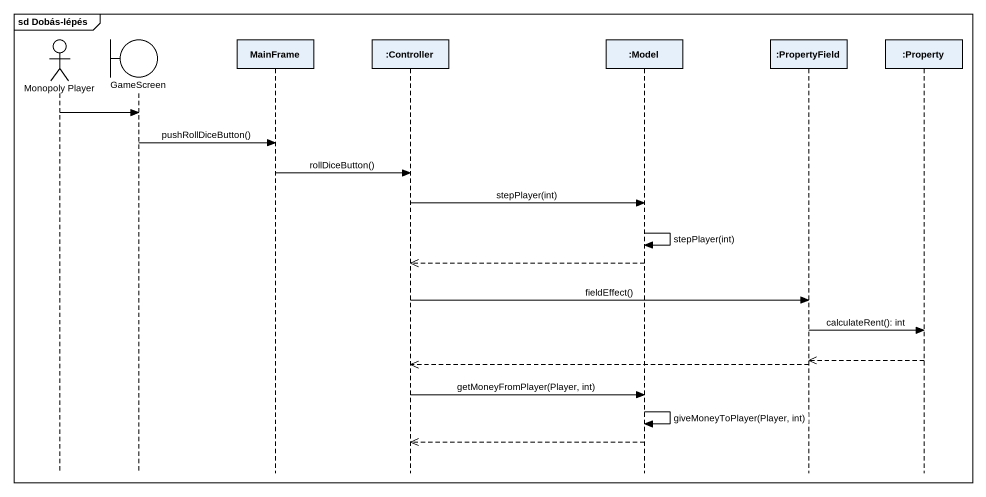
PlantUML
@startuml
mainframe sd Dobás-lépés
hide footbox
actor "Monopoly Player" as Monopoly_Player
boundary GameScreen
participant "MainFrame" as MainFrame_
participant ":Controller" as Controller
participant ":Model" as Model
participant ":PropertyField" as PropertyField
participant ":Property" as Property

Monopoly_Player -> GameScreen
GameScreen -> MainFrame_ : pushRollDiceButton()
MainFrame_ -> Controller : rollDiceButton()
Controller -> Model : stepPlayer(int)
Model -> Model : stepPlayer(int)
Model -->> Controller
Controller -> PropertyField : fieldEffect()
PropertyField -> Property : calculateRent(): int
Property -->> PropertyField
PropertyField -->> Controller
Controller -> Model : getMoneyFromPlayer(Player, int)
Model -> Model : giveMoneyToPlayer(Player, int)
Model -->> Controller
@enduml
